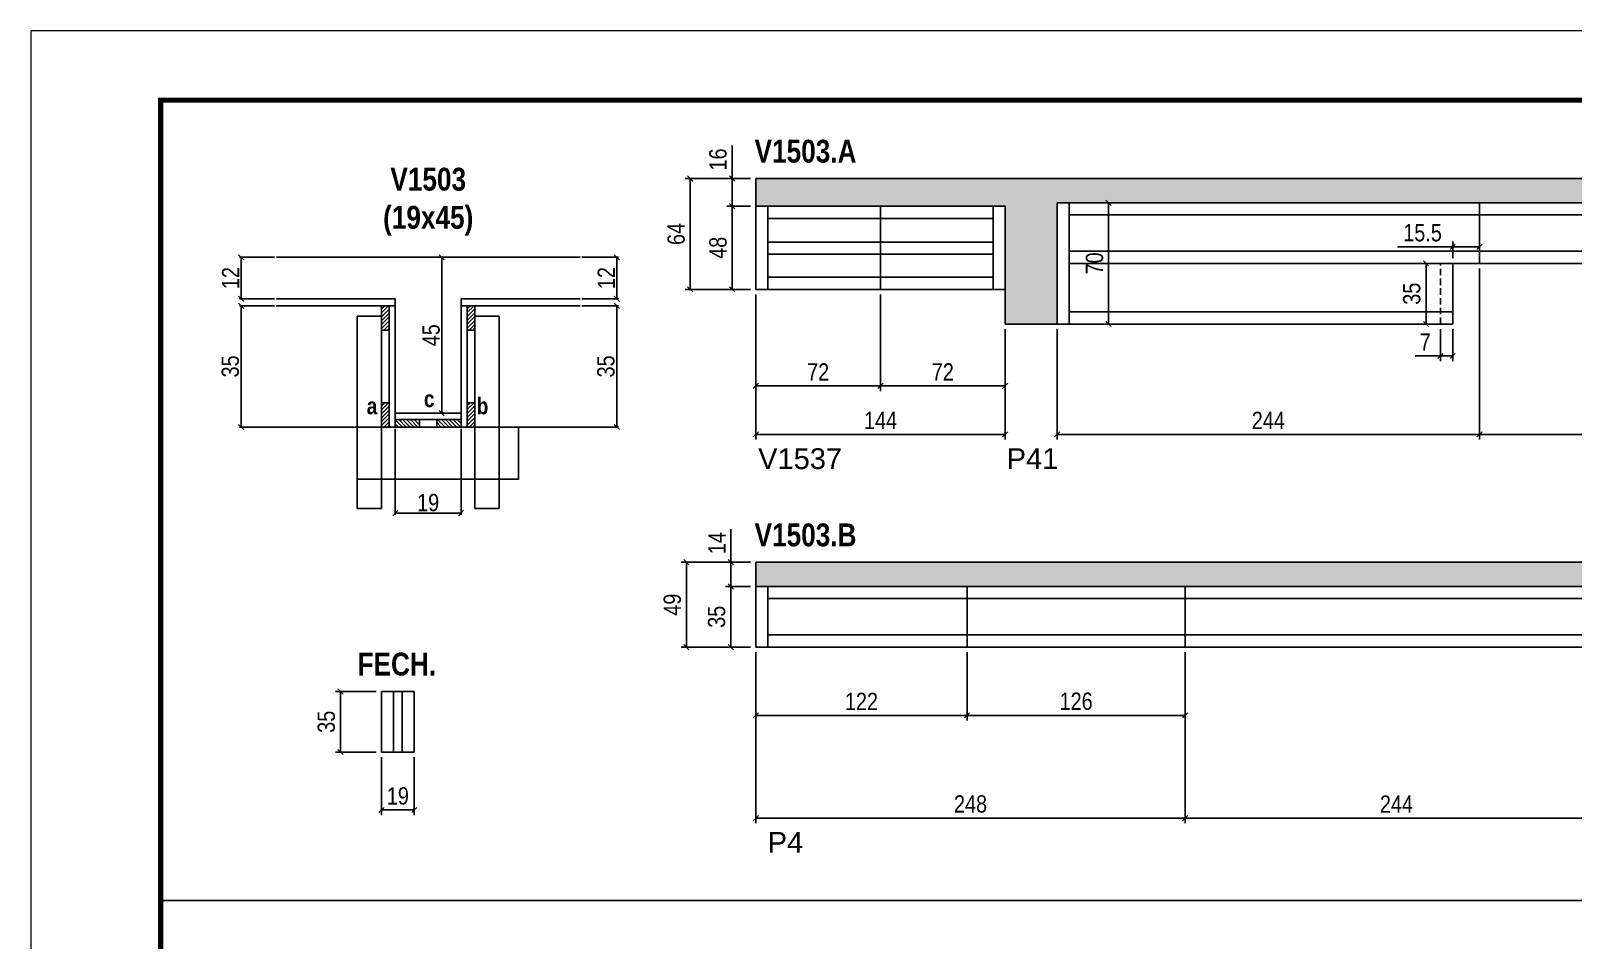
# Model space of a CAD drawing. Extents: x 3309 to 9563, y -2522 to 14608.
# Drawn here: x 8078 to 8969, y 12934 to 13459 of the extents above; entities that cross this region are included whole.
import ezdxf

# ---------------------------------------------------------------- set-up
doc = ezdxf.new("R2010")
doc.units = 0
doc.linetypes.add('DASHED', pattern=[0.75, 0.5, -0.25])
doc.linetypes.add('HIDDEN', pattern=[0.375, 0.25, -0.125])
for name, color, linetype in [('5', 5, 'Continuous'), ('COTA', 241, 'Continuous'), ('detalhes', 4, 'Continuous'), ('NOMENCLATURA', 7, 'Continuous'), ('Painéis', 200, 'Continuous'), ('SARR_2.2x7', 40, 'Continuous'), ('SARR_3.5x7', 81, 'Continuous')]:
    doc.layers.add(name, color=color, linetype=linetype)
for name, color, linetype, lineweight in [('CONCRETO', 251, 'Continuous', 25), ('Folhas', 255, 'Continuous', 9), ('SARRAFO DE PRESSAO', 251, 'DASHED', 9)]:
    doc.layers.add(name, color=color, linetype=linetype, lineweight=lineweight)
doc.styles.add('COTA TECNICA', font='techl___.ttf', dxfattribs={"height": 10})
doc.styles.add('COTA TECNICA 2X', font='techl___.ttf', dxfattribs={"height": 10})
doc.styles.get("Standard").update_dxf_attribs({"font": 'arial.ttf'})
doc.styles.add('TECNICA', font='techb___.ttf', dxfattribs={"height": 10})
doc.dimstyles.new('PAINEL', dxfattribs={"dimtxt": 10, "dimasz": 3, "dimexe": 3, "dimexo": 3, "dimgap": 3, "dimtad": 1, "dimdec": 1, "dimzin": 12, "dimdsep": 46, "dimtxsty": 'COTA TECNICA', "dimblk1": 'OBLIQUE', "dimblk2": 'OBLIQUE', "dimsah": 1, "dimcen": 0.9, "dimclrd": 4, "dimclre": 4, "dimclrt": 240, "dimadec": 1, "dimazin": 3, "dimtfac": 1, "dimtdec": 1, "dimtmove": 0, "dimatfit": 3, "dimfxl": 1, "dimtolj": 1, "dimtzin": 12, "dimarcsym": 0})
doc.dimstyles.new('SECAO', dxfattribs={"dimscale": 0.333333, "dimtxt": 5, "dimasz": 9, "dimexe": 3, "dimexo": 3, "dimgap": 3, "dimtad": 1, "dimdec": 1, "dimlfac": 0.5, "dimzin": 12, "dimdsep": 46, "dimtxsty": 'COTA TECNICA 2X', "dimblk1": 'OBLIQUE', "dimblk2": 'OBLIQUE', "dimsah": 1, "dimcen": 0.9, "dimclrd": 4, "dimclre": 4, "dimclrt": 240, "dimadec": 1, "dimazin": 3, "dimtfac": 1, "dimtdec": 1, "dimtmove": 0, "dimatfit": 3, "dimfxl": 1, "dimtolj": 1, "dimtzin": 12, "dimarcsym": 0})
pattern_1 = [(135, (41523.9059, -110281.6276), (-1.122532015, -1.122532015), [])]
pattern_2 = [(45, (-115231.8024, -19934.9966), (-1.122532015, 1.122532015), [])]
pattern_3 = [(45, (-115231.8024, -19990.9966), (-1.122532015, 1.122532015), [])]

# ---------------------------------------------------------------- blocks, each defined once
blk = doc.blocks.new('9999999999')
at = {"layer": 'Folhas'}
blk.add_lwpolyline([(98138.98, 34190.21), (99623.98, 34190.21), (99623.98, 35240.21), (98138.98, 35240.21)], close=True, dxfattribs=at)
at = {"layer": 'Folhas', "color": 30, "const_width": 3}
blk.add_lwpolyline([(98213.98, 34230.21), (99583.98, 34230.21), (99583.98, 35200.21), (98213.98, 35200.21)], close=True, dxfattribs=at)
blk = doc.blocks.new('_Oblique')
at = {"color": 0, "linetype": 'ByBlock', "lineweight": -2}
blk.add_line((-0.5, -0.5), (0.5, 0.5), dxfattribs=at)
blk = doc.blocks.new('*D1571')
at = {"layer": 'COTA', "color": 4, "lineweight": -2, "transparency": 16777216}
for p, q in [((8288.37, 13229.54), (8288.37, 13179.79)), ((8326.37, 13229.54), (8326.37, 13179.79)), ((8326.37, 13180.79), (8288.37, 13180.79))]:
    blk.add_line(p, q, dxfattribs=at)
at = {"layer": 'Defpoints', "color": 0, "transparency": 16777216}
for p in [(8288.37, 13230.54), (8326.37, 13230.54), (8288.37, 13180.79)]:
    blk.add_point(p, dxfattribs=at)
at = {"layer": 'COTA', "color": 4, "lineweight": -2, "transparency": 16777216, "xscale": 3, "yscale": 3, "zscale": 3, "rotation": 180}
blk.add_blockref('_Oblique', (8288.37, 13180.79), dxfattribs=at)
at = {"layer": 'COTA', "color": 4, "lineweight": -2, "transparency": 16777216, "xscale": 3, "yscale": 3, "zscale": 3}
blk.add_blockref('_Oblique', (8326.37, 13180.79), dxfattribs=at)
at = {"layer": 'COTA', "color": 240, "transparency": 16777216, "insert": (8307.37, 13186.88), "char_height": 10, "attachment_point": 5, "style": 'COTA TECNICA 2X'}
blk.add_mtext('\\A1;19', dxfattribs=at)
blk = doc.blocks.new('*D1572')
at = {"layer": 'COTA', "color": 4, "lineweight": -2, "transparency": 16777216}
for p, q in [((8218.67, 13300.54), (8198.32, 13300.54)), ((8199.32, 13300.54), (8199.32, 13230.54)), ((8279.37, 13230.54), (8198.32, 13230.54))]:
    blk.add_line(p, q, dxfattribs=at)
at = {"layer": 'Defpoints', "color": 0, "transparency": 16777216}
for p in [(8219.67, 13300.54), (8199.32, 13230.54), (8280.37, 13230.54, 0)]:
    blk.add_point(p, dxfattribs=at)
at = {"layer": 'COTA', "color": 4, "lineweight": -2, "transparency": 16777216, "xscale": 3, "yscale": 3, "zscale": 3}
for p, rotation in [((8199.32, 13300.54), 90), ((8199.32, 13230.54), 270)]:
    blk.add_blockref('_Oblique', p, dxfattribs=dict(at, rotation=rotation))
at = {"layer": 'COTA', "color": 240, "transparency": 16777216, "insert": (8193.1, 13265.54), "char_height": 10, "attachment_point": 5, "rotation": 90, "style": 'COTA TECNICA 2X'}
blk.add_mtext('\\A1;35', dxfattribs=at)
blk = doc.blocks.new('*D1573')
at = {"layer": 'COTA', "color": 4, "lineweight": -2, "transparency": 16777216}
for p, q in [((8396.07, 13300.54), (8417.29, 13300.54)), ((8416.29, 13300.54), (8416.29, 13230.54)), ((8335.37, 13230.54), (8417.29, 13230.54))]:
    blk.add_line(p, q, dxfattribs=at)
at = {"layer": 'Defpoints', "color": 0, "transparency": 16777216}
for p in [(8395.07, 13300.54), (8334.37, 13230.54, 0), (8416.29, 13230.54)]:
    blk.add_point(p, dxfattribs=at)
at = {"layer": 'COTA', "color": 4, "lineweight": -2, "transparency": 16777216, "xscale": 3, "yscale": 3, "zscale": 3}
for p, rotation in [((8416.29, 13300.54), 90), ((8416.29, 13230.54), 270)]:
    blk.add_blockref('_Oblique', p, dxfattribs=dict(at, rotation=rotation))
at = {"layer": 'COTA', "color": 240, "transparency": 16777216, "insert": (8410.07, 13265.54), "char_height": 10, "attachment_point": 5, "rotation": 90, "style": 'COTA TECNICA 2X'}
blk.add_mtext('\\A1;35', dxfattribs=at)
blk = doc.blocks.new('*D1574')
at = {"layer": 'COTA', "color": 4, "lineweight": -2, "transparency": 16777216}
for p, q in [((8325.37, 13328.54), (8314.19, 13328.54)), ((8315.19, 13238.54), (8315.19, 13328.54)), ((8325.37, 13238.54), (8314.19, 13238.54))]:
    blk.add_line(p, q, dxfattribs=at)
at = {"layer": 'Defpoints', "color": 0, "transparency": 16777216}
for p in [(8315.19, 13328.54), (8326.37, 13328.54), (8326.37, 13238.54)]:
    blk.add_point(p, dxfattribs=at)
at = {"layer": 'COTA', "color": 4, "lineweight": -2, "transparency": 16777216, "xscale": 3, "yscale": 3, "zscale": 3}
for p, rotation in [((8315.19, 13328.54), 90), ((8315.19, 13238.54), 270)]:
    blk.add_blockref('_Oblique', p, dxfattribs=dict(at, rotation=rotation))
at = {"layer": 'COTA', "color": 240, "transparency": 16777216, "insert": (8309.08, 13283.54), "char_height": 10, "attachment_point": 5, "rotation": 90, "style": 'COTA TECNICA 2X'}
blk.add_mtext('\\A1;45', dxfattribs=at)
blk = doc.blocks.new('*D1570')
at = {"layer": 'COTA', "color": 4, "lineweight": -2, "transparency": 16777216}
for p, q in [((8396.07, 13328.54), (8417.29, 13328.54)), ((8416.29, 13304.54), (8416.29, 13328.54)), ((8396.07, 13304.54), (8417.29, 13304.54))]:
    blk.add_line(p, q, dxfattribs=at)
at = {"layer": 'Defpoints', "color": 0, "transparency": 16777216}
for p in [(8395.07, 13328.54), (8416.29, 13328.54), (8395.07, 13304.54)]:
    blk.add_point(p, dxfattribs=at)
at = {"layer": 'COTA', "color": 4, "lineweight": -2, "transparency": 16777216, "xscale": 3, "yscale": 3, "zscale": 3}
for p, rotation in [((8416.29, 13328.54), 90), ((8416.29, 13304.54), 270)]:
    blk.add_blockref('_Oblique', p, dxfattribs=dict(at, rotation=rotation))
at = {"layer": 'COTA', "color": 240, "transparency": 16777216, "insert": (8410.23, 13316.54), "char_height": 10, "attachment_point": 5, "rotation": 90, "style": 'COTA TECNICA 2X'}
blk.add_mtext('\\A1;12', dxfattribs=at)
blk = doc.blocks.new('*D1575')
at = {"layer": 'COTA', "color": 4, "lineweight": -2, "transparency": 16777216}
for p, q in [((8218.67, 13328.54), (8198.32, 13328.54)), ((8199.32, 13304.54), (8199.32, 13328.54)), ((8218.67, 13304.54), (8198.32, 13304.54))]:
    blk.add_line(p, q, dxfattribs=at)
at = {"layer": 'Defpoints', "color": 0, "transparency": 16777216}
for p in [(8199.32, 13328.54), (8219.67, 13328.54), (8219.67, 13304.54)]:
    blk.add_point(p, dxfattribs=at)
at = {"layer": 'COTA', "color": 4, "lineweight": -2, "transparency": 16777216, "xscale": 3, "yscale": 3, "zscale": 3}
for p, rotation in [((8199.32, 13328.54), 90), ((8199.32, 13304.54), 270)]:
    blk.add_blockref('_Oblique', p, dxfattribs=dict(at, rotation=rotation))
at = {"layer": 'COTA', "color": 240, "transparency": 16777216, "insert": (8193.26, 13316.54), "char_height": 10, "attachment_point": 5, "rotation": 90, "style": 'COTA TECNICA 2X'}
blk.add_mtext('\\A1;12', dxfattribs=at)
blk = doc.blocks.new('*D1576')
at = {"layer": 'COTA', "color": 4, "lineweight": -2, "transparency": 16777216}
for p, q in [((8493.64, 13358.02), (8479.92, 13358.02)), ((8482.92, 13310.02), (8482.92, 13358.02)), ((8493.64, 13310.02), (8479.92, 13310.02))]:
    blk.add_line(p, q, dxfattribs=at)
at = {"layer": 'Defpoints', "color": 0, "transparency": 16777216}
for p in [(8482.92, 13358.02), (8496.64, 13358.02), (8496.64, 13310.02)]:
    blk.add_point(p, dxfattribs=at)
at = {"layer": 'COTA', "color": 4, "lineweight": -2, "transparency": 16777216, "xscale": 3, "yscale": 3, "zscale": 3}
for p, rotation in [((8482.92, 13358.02), 90), ((8482.92, 13310.02), 270)]:
    blk.add_blockref('_Oblique', p, dxfattribs=dict(at, rotation=rotation))
at = {"layer": 'COTA', "color": 240, "transparency": 16777216, "insert": (8474.83, 13334.02), "char_height": 10, "attachment_point": 5, "rotation": 90, "style": 'COTA TECNICA'}
blk.add_mtext('\\A1;48', dxfattribs=at)
blk = doc.blocks.new('*D1577')
at = {"layer": 'COTA', "color": 4, "lineweight": -2, "transparency": 16777216}
for p, q in [((8496.64, 13307.02), (8496.64, 13223.3)), ((8640.64, 13287.02), (8640.64, 13223.3)), ((8496.64, 13226.3), (8640.64, 13226.3))]:
    blk.add_line(p, q, dxfattribs=at)
at = {"layer": 'Defpoints', "color": 0, "transparency": 16777216}
for p in [(8496.64, 13310.02), (8640.64, 13290.02), (8640.64, 13226.3)]:
    blk.add_point(p, dxfattribs=at)
at = {"layer": 'COTA', "color": 4, "lineweight": -2, "transparency": 16777216, "xscale": 3, "yscale": 3, "zscale": 3, "rotation": 180}
blk.add_blockref('_Oblique', (8496.64, 13226.3), dxfattribs=at)
at = {"layer": 'COTA', "color": 4, "lineweight": -2, "transparency": 16777216, "xscale": 3, "yscale": 3, "zscale": 3}
blk.add_blockref('_Oblique', (8640.64, 13226.3), dxfattribs=at)
at = {"layer": 'COTA', "color": 240, "transparency": 16777216, "insert": (8568.64, 13234.37), "char_height": 10, "attachment_point": 5, "style": 'COTA TECNICA'}
blk.add_mtext('\\A1;144', dxfattribs=at)
blk = doc.blocks.new('*D1578')
at = {"layer": 'COTA', "color": 4, "lineweight": -2, "transparency": 16777216}
for p, q in [((8482.92, 13374.02), (8482.92, 13393.03)), ((8493.64, 13374.02), (8479.92, 13374.02)), ((8482.92, 13358.02), (8482.92, 13374.02)), ((8493.64, 13358.02), (8479.92, 13358.02))]:
    blk.add_line(p, q, dxfattribs=at)
at = {"layer": 'Defpoints', "color": 0, "transparency": 16777216}
for p in [(8482.92, 13374.02), (8496.64, 13374.02), (8496.64, 13358.02)]:
    blk.add_point(p, dxfattribs=at)
at = {"layer": 'COTA', "color": 4, "lineweight": -2, "transparency": 16777216, "xscale": 3, "yscale": 3, "zscale": 3}
for p, rotation in [((8482.92, 13374.02), 90), ((8482.92, 13358.02), 270)]:
    blk.add_blockref('_Oblique', p, dxfattribs=dict(at, rotation=rotation))
at = {"layer": 'COTA', "color": 240, "transparency": 16777216, "insert": (8474.82, 13385.02), "char_height": 10, "attachment_point": 5, "rotation": 90, "style": 'COTA TECNICA'}
blk.add_mtext('\\A1;16', dxfattribs=at)
blk = doc.blocks.new('*D1579')
at = {"layer": 'COTA', "color": 4, "lineweight": -2, "transparency": 16777216}
for p, q in [((8493.64, 13374.02), (8455.75, 13374.02)), ((8458.75, 13310.02), (8458.75, 13374.02)), ((8493.64, 13310.02), (8455.75, 13310.02))]:
    blk.add_line(p, q, dxfattribs=at)
at = {"layer": 'Defpoints', "color": 0, "transparency": 16777216}
for p in [(8458.75, 13374.02), (8496.64, 13374.02), (8496.64, 13310.02)]:
    blk.add_point(p, dxfattribs=at)
at = {"layer": 'COTA', "color": 4, "lineweight": -2, "transparency": 16777216, "xscale": 3, "yscale": 3, "zscale": 3}
for p, rotation in [((8458.75, 13374.02), 90), ((8458.75, 13310.02), 270)]:
    blk.add_blockref('_Oblique', p, dxfattribs=dict(at, rotation=rotation))
at = {"layer": 'COTA', "color": 240, "transparency": 16777216, "insert": (8450.64, 13342.02), "char_height": 10, "attachment_point": 5, "rotation": 90, "style": 'COTA TECNICA'}
blk.add_mtext('\\A1;64', dxfattribs=at)
blk = doc.blocks.new('*D1580')
at = {"layer": 'COTA', "color": 4, "lineweight": -2, "transparency": 16777216}
for p, q in [((8496.64, 13307.02), (8496.64, 13251.29)), ((8568.64, 13307.02), (8568.64, 13251.29)), ((8496.64, 13254.29), (8568.64, 13254.29))]:
    blk.add_line(p, q, dxfattribs=at)
at = {"layer": 'Defpoints', "color": 0, "transparency": 16777216}
for p in [(8496.64, 13310.02), (8568.64, 13310.02), (8568.64, 13254.29)]:
    blk.add_point(p, dxfattribs=at)
at = {"layer": 'COTA', "color": 4, "lineweight": -2, "transparency": 16777216, "xscale": 3, "yscale": 3, "zscale": 3, "rotation": 180}
blk.add_blockref('_Oblique', (8496.64, 13254.29), dxfattribs=at)
at = {"layer": 'COTA', "color": 4, "lineweight": -2, "transparency": 16777216, "xscale": 3, "yscale": 3, "zscale": 3}
blk.add_blockref('_Oblique', (8568.64, 13254.29), dxfattribs=at)
at = {"layer": 'COTA', "color": 240, "transparency": 16777216, "insert": (8532.64, 13262.36), "char_height": 10, "attachment_point": 5, "style": 'COTA TECNICA'}
blk.add_mtext('\\A1;72', dxfattribs=at)
blk = doc.blocks.new('*D1581')
at = {"layer": 'COTA', "color": 4, "lineweight": -2, "transparency": 16777216}
for p, q in [((8568.64, 13307.02), (8568.64, 13251.29)), ((8640.64, 13287.02), (8640.64, 13251.29)), ((8568.64, 13254.29), (8640.64, 13254.29))]:
    blk.add_line(p, q, dxfattribs=at)
at = {"layer": 'Defpoints', "color": 0, "transparency": 16777216}
for p in [(8568.64, 13310.02), (8640.64, 13290.02), (8640.64, 13254.29)]:
    blk.add_point(p, dxfattribs=at)
at = {"layer": 'COTA', "color": 4, "lineweight": -2, "transparency": 16777216, "xscale": 3, "yscale": 3, "zscale": 3, "rotation": 180}
blk.add_blockref('_Oblique', (8568.64, 13254.29), dxfattribs=at)
at = {"layer": 'COTA', "color": 4, "lineweight": -2, "transparency": 16777216, "xscale": 3, "yscale": 3, "zscale": 3}
blk.add_blockref('_Oblique', (8640.64, 13254.29), dxfattribs=at)
at = {"layer": 'COTA', "color": 240, "transparency": 16777216, "insert": (8604.64, 13262.36), "char_height": 10, "attachment_point": 5, "style": 'COTA TECNICA'}
blk.add_mtext('\\A1;72', dxfattribs=at)
blk = doc.blocks.new('*D1582')
at = {"layer": 'COTA', "color": 4, "lineweight": -2, "transparency": 16777216}
for p, q in [((8914.64, 13322.02), (8914.64, 13223.3)), ((8670.64, 13287.02), (8670.64, 13223.3)), ((8670.64, 13226.3), (8914.64, 13226.3))]:
    blk.add_line(p, q, dxfattribs=at)
at = {"layer": 'Defpoints', "color": 0, "transparency": 16777216}
for p in [(8914.64, 13325.02), (8670.64, 13290.02), (8914.64, 13226.3)]:
    blk.add_point(p, dxfattribs=at)
at = {"layer": 'COTA', "color": 4, "lineweight": -2, "transparency": 16777216, "xscale": 3, "yscale": 3, "zscale": 3, "rotation": 180}
blk.add_blockref('_Oblique', (8670.64, 13226.3), dxfattribs=at)
at = {"layer": 'COTA', "color": 4, "lineweight": -2, "transparency": 16777216, "xscale": 3, "yscale": 3, "zscale": 3}
blk.add_blockref('_Oblique', (8914.64, 13226.3), dxfattribs=at)
at = {"layer": 'COTA', "color": 240, "transparency": 16777216, "insert": (8792.64, 13234.37), "char_height": 10, "attachment_point": 5, "style": 'COTA TECNICA'}
blk.add_mtext('\\A1;244', dxfattribs=at)
blk = doc.blocks.new('*D1583')
at = {"layer": 'COTA', "color": 4, "lineweight": -2, "transparency": 16777216}
for p, q in [((8914.64, 13322.02), (8914.64, 13223.3)), ((9158.64, 13322.02), (9158.64, 13223.3)), ((8914.64, 13226.3), (9158.64, 13226.3))]:
    blk.add_line(p, q, dxfattribs=at)
at = {"layer": 'Defpoints', "color": 0, "transparency": 16777216}
for p in [(8914.64, 13325.02), (9158.64, 13325.02), (9158.64, 13226.3)]:
    blk.add_point(p, dxfattribs=at)
at = {"layer": 'COTA', "color": 4, "lineweight": -2, "transparency": 16777216, "xscale": 3, "yscale": 3, "zscale": 3, "rotation": 180}
blk.add_blockref('_Oblique', (8914.64, 13226.3), dxfattribs=at)
at = {"layer": 'COTA', "color": 4, "lineweight": -2, "transparency": 16777216, "xscale": 3, "yscale": 3, "zscale": 3}
blk.add_blockref('_Oblique', (9158.64, 13226.3), dxfattribs=at)
at = {"layer": 'COTA', "color": 240, "transparency": 16777216, "insert": (9036.64, 13234.37), "char_height": 10, "attachment_point": 5, "style": 'COTA TECNICA'}
blk.add_mtext('\\A1;244', dxfattribs=at)
blk = doc.blocks.new('*D1585')
at = {"layer": 'COTA', "color": 4, "lineweight": -2, "transparency": 16777216}
for p, q in [((8899.14, 13328.02), (8899.14, 13337.57)), ((8914.64, 13328.02), (8914.64, 13337.57)), ((8899.14, 13334.57), (8867.35, 13334.57)), ((8914.64, 13334.57), (8899.14, 13334.57))]:
    blk.add_line(p, q, dxfattribs=at)
at = {"layer": 'Defpoints', "color": 0, "transparency": 16777216}
for p in [(8899.14, 13334.57), (8899.14, 13325.02), (8914.64, 13325.02)]:
    blk.add_point(p, dxfattribs=at)
at = {"layer": 'COTA', "color": 4, "lineweight": -2, "transparency": 16777216, "xscale": 3, "yscale": 3, "zscale": 3, "rotation": 180}
blk.add_blockref('_Oblique', (8899.14, 13334.57), dxfattribs=at)
at = {"layer": 'COTA', "color": 4, "lineweight": -2, "transparency": 16777216, "xscale": 3, "yscale": 3, "zscale": 3}
blk.add_blockref('_Oblique', (8914.64, 13334.57), dxfattribs=at)
at = {"layer": 'COTA', "color": 240, "transparency": 16777216, "insert": (8881.74, 13342.68), "char_height": 10, "attachment_point": 5, "style": 'COTA TECNICA'}
blk.add_mtext('\\A1;15.5', dxfattribs=at)
blk = doc.blocks.new('*D1586')
at = {"layer": 'COTA', "color": 4, "lineweight": -2, "transparency": 16777216}
for p, q in [((8892.14, 13287.02), (8892.14, 13268.56)), ((8899.14, 13287.02), (8899.14, 13268.56)), ((8892.14, 13271.56), (8877.41, 13271.56)), ((8899.14, 13271.56), (8892.14, 13271.56))]:
    blk.add_line(p, q, dxfattribs=at)
at = {"layer": 'Defpoints', "color": 0, "transparency": 16777216}
for p in [(8892.14, 13290.02), (8899.14, 13290.02), (8892.14, 13271.56)]:
    blk.add_point(p, dxfattribs=at)
at = {"layer": 'COTA', "color": 4, "lineweight": -2, "transparency": 16777216, "xscale": 3, "yscale": 3, "zscale": 3, "rotation": 180}
blk.add_blockref('_Oblique', (8892.14, 13271.56), dxfattribs=at)
at = {"layer": 'COTA', "color": 4, "lineweight": -2, "transparency": 16777216, "xscale": 3, "yscale": 3, "zscale": 3}
blk.add_blockref('_Oblique', (8899.14, 13271.56), dxfattribs=at)
at = {"layer": 'COTA', "color": 240, "transparency": 16777216, "insert": (8883.27, 13279.63), "char_height": 10, "attachment_point": 5, "style": 'COTA TECNICA'}
blk.add_mtext('\\A1;7', dxfattribs=at)
blk = doc.blocks.new('*D1587')
at = {"layer": 'COTA', "color": 4, "lineweight": -2, "transparency": 16777216}
for p, q in [((8889.14, 13325.02), (8880.75, 13325.02)), ((8883.75, 13325.02), (8883.75, 13290.02)), ((8889.14, 13290.02), (8880.75, 13290.02))]:
    blk.add_line(p, q, dxfattribs=at)
at = {"layer": 'Defpoints', "color": 0, "transparency": 16777216}
for p in [(8892.14, 13325.02), (8883.75, 13290.02), (8892.14, 13290.02)]:
    blk.add_point(p, dxfattribs=at)
at = {"layer": 'COTA', "color": 4, "lineweight": -2, "transparency": 16777216, "xscale": 3, "yscale": 3, "zscale": 3}
for p, rotation in [((8883.75, 13325.02), 90), ((8883.75, 13290.02), 270)]:
    blk.add_blockref('_Oblique', p, dxfattribs=dict(at, rotation=rotation))
at = {"layer": 'COTA', "color": 240, "transparency": 16777216, "insert": (8875.53, 13307.52), "char_height": 10, "attachment_point": 5, "rotation": 90, "style": 'COTA TECNICA'}
blk.add_mtext('\\A1;35', dxfattribs=at)
blk = doc.blocks.new('*D1590')
at = {"layer": 'COTA', "color": 4, "lineweight": -2, "transparency": 16777216}
for p, q in [((8680.64, 13360.02), (8703.38, 13360.02)), ((8700.38, 13290.02), (8700.38, 13360.02)), ((8680.64, 13290.02), (8703.38, 13290.02))]:
    blk.add_line(p, q, dxfattribs=at)
at = {"layer": 'Defpoints', "color": 0, "transparency": 16777216}
for p in [(8677.64, 13360.02), (8700.38, 13360.02), (8677.64, 13290.02)]:
    blk.add_point(p, dxfattribs=at)
at = {"layer": 'COTA', "color": 4, "lineweight": -2, "transparency": 16777216, "xscale": 3, "yscale": 3, "zscale": 3}
for p, rotation in [((8700.38, 13360.02), 90), ((8700.38, 13290.02), 270)]:
    blk.add_blockref('_Oblique', p, dxfattribs=dict(at, rotation=rotation))
at = {"layer": 'COTA', "color": 240, "transparency": 16777216, "insert": (8692.28, 13325.02), "char_height": 10, "attachment_point": 5, "rotation": 90, "style": 'COTA TECNICA'}
blk.add_mtext('\\A1;70', dxfattribs=at)
blk = doc.blocks.new('*D1605')
at = {"layer": 'COTA', "color": 4, "lineweight": -2, "transparency": 16777216}
for p, q in [((8744.64, 13100.48), (8744.64, 13001.76)), ((8988.64, 13100.48), (8988.64, 13001.76)), ((8988.64, 13004.76), (8744.64, 13004.76))]:
    blk.add_line(p, q, dxfattribs=at)
at = {"layer": 'Defpoints', "color": 0, "transparency": 16777216}
for p in [(8744.64, 13103.48), (8988.64, 13103.48), (8744.64, 13004.76)]:
    blk.add_point(p, dxfattribs=at)
at = {"layer": 'COTA', "color": 4, "lineweight": -2, "transparency": 16777216, "xscale": 3, "yscale": 3, "zscale": 3, "rotation": 180}
blk.add_blockref('_Oblique', (8744.64, 13004.76), dxfattribs=at)
at = {"layer": 'COTA', "color": 4, "lineweight": -2, "transparency": 16777216, "xscale": 3, "yscale": 3, "zscale": 3}
blk.add_blockref('_Oblique', (8988.64, 13004.76), dxfattribs=at)
at = {"layer": 'COTA', "color": 240, "transparency": 16777216, "insert": (8866.64, 13012.84), "char_height": 10, "attachment_point": 5, "style": 'COTA TECNICA'}
blk.add_mtext('\\A1;244', dxfattribs=at)
blk = doc.blocks.new('*D1606')
at = {"layer": 'COTA', "color": 4, "lineweight": -2, "transparency": 16777216}
for p, q in [((8496.64, 13100.48), (8496.64, 13001.76)), ((8744.64, 13100.48), (8744.64, 13001.76)), ((8744.64, 13004.76), (8496.64, 13004.76))]:
    blk.add_line(p, q, dxfattribs=at)
at = {"layer": 'Defpoints', "color": 0, "transparency": 16777216}
for p in [(8496.64, 13103.48), (8744.64, 13103.48), (8496.64, 13004.76)]:
    blk.add_point(p, dxfattribs=at)
at = {"layer": 'COTA', "color": 4, "lineweight": -2, "transparency": 16777216, "xscale": 3, "yscale": 3, "zscale": 3, "rotation": 180}
blk.add_blockref('_Oblique', (8496.64, 13004.76), dxfattribs=at)
at = {"layer": 'COTA', "color": 4, "lineweight": -2, "transparency": 16777216, "xscale": 3, "yscale": 3, "zscale": 3}
blk.add_blockref('_Oblique', (8744.64, 13004.76), dxfattribs=at)
at = {"layer": 'COTA', "color": 240, "transparency": 16777216, "insert": (8620.64, 13012.86), "char_height": 10, "attachment_point": 5, "style": 'COTA TECNICA'}
blk.add_mtext('\\A1;248', dxfattribs=at)
blk = doc.blocks.new('*D1599')
at = {"layer": 'COTA', "color": 4, "lineweight": -2, "transparency": 16777216}
for p, q in [((8618.64, 13100.48), (8618.64, 13061.07)), ((8744.64, 13100.48), (8744.64, 13061.07)), ((8744.64, 13064.07), (8618.64, 13064.07))]:
    blk.add_line(p, q, dxfattribs=at)
at = {"layer": 'Defpoints', "color": 0, "transparency": 16777216}
for p in [(8618.64, 13103.48), (8744.64, 13103.48), (8618.64, 13064.07)]:
    blk.add_point(p, dxfattribs=at)
at = {"layer": 'COTA', "color": 4, "lineweight": -2, "transparency": 16777216, "xscale": 3, "yscale": 3, "zscale": 3, "rotation": 180}
blk.add_blockref('_Oblique', (8618.64, 13064.07), dxfattribs=at)
at = {"layer": 'COTA', "color": 4, "lineweight": -2, "transparency": 16777216, "xscale": 3, "yscale": 3, "zscale": 3}
blk.add_blockref('_Oblique', (8744.64, 13064.07), dxfattribs=at)
at = {"layer": 'COTA', "color": 240, "transparency": 16777216, "insert": (8681.64, 13072.17), "char_height": 10, "attachment_point": 5, "style": 'COTA TECNICA'}
blk.add_mtext('\\A1;126', dxfattribs=at)
blk = doc.blocks.new('*D1600')
at = {"layer": 'COTA', "color": 4, "lineweight": -2, "transparency": 16777216}
for p, q in [((8496.64, 13100.48), (8496.64, 13061.07)), ((8618.64, 13100.48), (8618.64, 13061.07)), ((8618.64, 13064.07), (8496.64, 13064.07))]:
    blk.add_line(p, q, dxfattribs=at)
at = {"layer": 'Defpoints', "color": 0, "transparency": 16777216}
for p in [(8496.64, 13103.48), (8618.64, 13103.48), (8496.64, 13064.07)]:
    blk.add_point(p, dxfattribs=at)
at = {"layer": 'COTA', "color": 4, "lineweight": -2, "transparency": 16777216, "xscale": 3, "yscale": 3, "zscale": 3, "rotation": 180}
blk.add_blockref('_Oblique', (8496.64, 13064.07), dxfattribs=at)
at = {"layer": 'COTA', "color": 4, "lineweight": -2, "transparency": 16777216, "xscale": 3, "yscale": 3, "zscale": 3}
blk.add_blockref('_Oblique', (8618.64, 13064.07), dxfattribs=at)
at = {"layer": 'COTA', "color": 240, "transparency": 16777216, "insert": (8557.64, 13072.13), "char_height": 10, "attachment_point": 5, "style": 'COTA TECNICA'}
blk.add_mtext('\\A1;122', dxfattribs=at)
blk = doc.blocks.new('*D1601')
at = {"layer": 'COTA', "color": 4, "lineweight": -2, "transparency": 16777216}
for p, q in [((8493.64, 13138.48), (8479.2, 13138.48)), ((8482.2, 13138.48), (8482.2, 13103.48)), ((8493.64, 13103.48), (8479.2, 13103.48))]:
    blk.add_line(p, q, dxfattribs=at)
at = {"layer": 'Defpoints', "color": 0, "transparency": 16777216}
for p in [(8496.64, 13138.48), (8482.2, 13103.48), (8496.64, 13103.48)]:
    blk.add_point(p, dxfattribs=at)
at = {"layer": 'COTA', "color": 4, "lineweight": -2, "transparency": 16777216, "xscale": 3, "yscale": 3, "zscale": 3}
for p, rotation in [((8482.2, 13138.48), 90), ((8482.2, 13103.48), 270)]:
    blk.add_blockref('_Oblique', p, dxfattribs=dict(at, rotation=rotation))
at = {"layer": 'COTA', "color": 240, "transparency": 16777216, "insert": (8473.99, 13120.98), "char_height": 10, "attachment_point": 5, "rotation": 90, "style": 'COTA TECNICA'}
blk.add_mtext('\\A1;35', dxfattribs=at)
blk = doc.blocks.new('*D1602')
at = {"layer": 'COTA', "color": 4, "lineweight": -2, "transparency": 16777216}
for p, q in [((8482.2, 13152.48), (8482.2, 13171.6)), ((8493.64, 13152.48), (8479.2, 13152.48)), ((8482.2, 13138.48), (8482.2, 13152.48)), ((8493.64, 13138.48), (8479.2, 13138.48))]:
    blk.add_line(p, q, dxfattribs=at)
at = {"layer": 'Defpoints', "color": 0, "transparency": 16777216}
for p in [(8482.2, 13152.48), (8496.64, 13152.48), (8496.64, 13138.48)]:
    blk.add_point(p, dxfattribs=at)
at = {"layer": 'COTA', "color": 4, "lineweight": -2, "transparency": 16777216, "xscale": 3, "yscale": 3, "zscale": 3}
for p, rotation in [((8482.2, 13152.48), 90), ((8482.2, 13138.48), 270)]:
    blk.add_blockref('_Oblique', p, dxfattribs=dict(at, rotation=rotation))
at = {"layer": 'COTA', "color": 240, "transparency": 16777216, "insert": (8474.13, 13163.54), "char_height": 10, "attachment_point": 5, "rotation": 90, "style": 'COTA TECNICA'}
blk.add_mtext('\\A1;14', dxfattribs=at)
blk = doc.blocks.new('*D1603')
at = {"layer": 'COTA', "color": 4, "lineweight": -2, "transparency": 16777216}
for p, q in [((8493.64, 13152.48), (8453.51, 13152.48)), ((8456.51, 13103.48), (8456.51, 13152.48)), ((8493.64, 13103.48), (8453.51, 13103.48))]:
    blk.add_line(p, q, dxfattribs=at)
at = {"layer": 'Defpoints', "color": 0, "transparency": 16777216}
for p in [(8456.51, 13152.48), (8496.64, 13152.48), (8496.64, 13103.48)]:
    blk.add_point(p, dxfattribs=at)
at = {"layer": 'COTA', "color": 4, "lineweight": -2, "transparency": 16777216, "xscale": 3, "yscale": 3, "zscale": 3}
for p, rotation in [((8456.51, 13152.48), 90), ((8456.51, 13103.48), 270)]:
    blk.add_blockref('_Oblique', p, dxfattribs=dict(at, rotation=rotation))
at = {"layer": 'COTA', "color": 240, "transparency": 16777216, "insert": (8448.41, 13127.98), "char_height": 10, "attachment_point": 5, "rotation": 90, "style": 'COTA TECNICA'}
blk.add_mtext('\\A1;49', dxfattribs=at)
blk = doc.blocks.new('*D1610')
at = {"layer": 'COTA', "color": 4, "lineweight": -2, "transparency": 16777216}
for p, q in [((8280.36, 13039.88), (8280.36, 13006.43)), ((8299.36, 13039.88), (8299.36, 13006.43)), ((8299.36, 13009.43), (8280.36, 13009.43))]:
    blk.add_line(p, q, dxfattribs=at)
at = {"layer": 'Defpoints', "color": 0, "transparency": 16777216}
for p in [(8280.36, 13042.88), (8299.36, 13042.88), (8280.36, 13009.43)]:
    blk.add_point(p, dxfattribs=at)
at = {"layer": 'COTA', "color": 4, "lineweight": -2, "transparency": 16777216, "xscale": 3, "yscale": 3, "zscale": 3, "rotation": 180}
blk.add_blockref('_Oblique', (8280.36, 13009.43), dxfattribs=at)
at = {"layer": 'COTA', "color": 4, "lineweight": -2, "transparency": 16777216, "xscale": 3, "yscale": 3, "zscale": 3}
blk.add_blockref('_Oblique', (8299.36, 13009.43), dxfattribs=at)
at = {"layer": 'COTA', "color": 240, "transparency": 16777216, "insert": (8289.86, 13017.52), "char_height": 10, "attachment_point": 5, "style": 'COTA TECNICA'}
blk.add_mtext('\\A1;19', dxfattribs=at)
blk = doc.blocks.new('*D1611')
at = {"layer": 'COTA', "color": 4, "lineweight": -2, "transparency": 16777216}
for p, q in [((8277.36, 13077.88), (8253.78, 13077.88)), ((8256.78, 13042.88), (8256.78, 13077.88)), ((8277.36, 13042.88), (8253.78, 13042.88))]:
    blk.add_line(p, q, dxfattribs=at)
at = {"layer": 'Defpoints', "color": 0, "transparency": 16777216}
for p in [(8256.78, 13077.88), (8280.36, 13077.88), (8280.36, 13042.88)]:
    blk.add_point(p, dxfattribs=at)
at = {"layer": 'COTA', "color": 4, "lineweight": -2, "transparency": 16777216, "xscale": 3, "yscale": 3, "zscale": 3}
for p, rotation in [((8256.78, 13077.88), 90), ((8256.78, 13042.88), 270)]:
    blk.add_blockref('_Oblique', p, dxfattribs=dict(at, rotation=rotation))
at = {"layer": 'COTA', "color": 240, "transparency": 16777216, "insert": (8248.56, 13060.38), "char_height": 10, "attachment_point": 5, "rotation": 90, "style": 'COTA TECNICA'}
blk.add_mtext('\\A1;35', dxfattribs=at)

msp = doc.modelspace()

# ---------------------------------------------------------------- hatches: boundary and pattern name
at = {"layer": 'COTA'}
h = msp.add_hatch(dxfattribs=at)
h.set_pattern_fill('AR-CONC', color=256, scale=0.03)
h.set_pattern_definition([(50, (-49.0637, 0), (5.4655401, -0.4781726), [0.5715, -6.2865]), (355, (-49.0637, 0), (-1.0573026, 5.7317054), [0.4572, -5.0292175]), (100.451445, (-48.608, -0.04), (4.4082374, 5.2535326), [0.4857003, -5.3427073]), (46.1842, (-49.0637, 1.524), (8.1323712, -1.2612698), [0.85725, -9.42975]), (96.63556, (-48.386, 1.419), (7.122124, 7.4227837), [0.7285507, -8.0140682]), (351.18415, (-49.064, 1.524), (7.122124, 7.4227837), [0.685799, -7.543792]), (21, (-48.3017, 1.143), (4.5484317, -3.067956), [0.5715, -6.2865]), (326, (-48.3017, 1.143), (1.8540609, 5.525639), [0.4572, -5.0292]), (71.451445, (-47.9226, 0.8873), (6.4024926, 2.457683), [0.4857003, -5.3426981]), (37.5, (-49.0637, 0), (0.0926581, 2.53665117), [0, -4.96824, 0, -5.1054, 0, -5.04825]), (7.5, (-49.0637, 0), (2.00458988, 3.00541724), [0, -2.91084, 0, -4.85394, 0, -1.92405]), (327.5, (-50.763, 0), (4.06771786, -0.17186232), [0, -1.905, 0, -5.9436, 0, -7.8867]), (317.5, (-51.525, 0), (4.44387544, 0.7627947), [0, -2.4765, 0, -3.94716, 0, -5.6007])])
h.paths.add_polyline_path([(8640.64, 13310.02), (8640.64, 13290.02), (8670.64, 13290.02), (8670.64, 13360.02), (9406.64, 13360.02), (9406.64, 13374.02), (8496.64, 13374.02), (8496.64, 13358.02), (8640.64, 13358.02)])
h = msp.add_hatch(dxfattribs=at)
h.set_pattern_fill('AR-CONC', color=256, scale=0.03)
h.paths.add_polyline_path([(9232.64, 13068.48), (9262.64, 13068.48), (9262.64, 13088.48), (9262.64, 13152.48), (8496.64, 13152.48), (8496.64, 13138.48), (9232.64, 13138.48)])
at = {"layer": 'SARR_2.2x7'}
h = msp.add_hatch(dxfattribs=at)
h.set_pattern_fill('ANSI31', color=256, scale=0.5)
h.set_pattern_definition(pattern_2)
h.paths.add_polyline_path([(8280.37, 13286.54), (8284.77, 13286.54), (8284.77, 13300.54), (8280.37, 13300.54)])
h = msp.add_hatch(dxfattribs=at)
h.set_pattern_fill('ANSI31', color=256, scale=0.5)
h.set_pattern_definition(pattern_2)
h.paths.add_polyline_path([(8334.37, 13286.54), (8329.97, 13286.54), (8329.97, 13300.54), (8334.37, 13300.54)])
h = msp.add_hatch(dxfattribs=at)
h.set_pattern_fill('ANSI31', color=256, scale=0.5)
h.set_pattern_definition(pattern_3)
h.paths.add_polyline_path([(8280.37, 13230.54), (8284.77, 13230.54), (8284.77, 13244.54), (8280.37, 13244.54)])
h = msp.add_hatch(dxfattribs=at)
h.set_pattern_fill('ANSI31', color=256, scale=0.5)
h.set_pattern_definition(pattern_3)
h.paths.add_polyline_path([(8334.37, 13230.54), (8329.97, 13230.54), (8329.97, 13244.54), (8334.37, 13244.54)])
h = msp.add_hatch(dxfattribs=at)
h.set_pattern_fill('ANSI31', color=256, scale=0.5, angle=90)
h.set_pattern_definition(pattern_1)
h.paths.add_polyline_path([(8302.37, 13230.54), (8302.37, 13234.94), (8288.37, 13234.94), (8288.37, 13230.54)])
h = msp.add_hatch(dxfattribs=at)
h.set_pattern_fill('ANSI31', color=256, scale=0.5, angle=90)
h.set_pattern_definition(pattern_1)
h.paths.add_polyline_path([(8312.37, 13234.94), (8312.37, 13230.54), (8326.37, 13230.54), (8326.37, 13234.94)])

# ---------------------------------------------------------------- linework, layer by layer
at = {"layer": 'CONCRETO', "linetype": 'Continuous'}
msp.add_line((8395.07, 13328.54), (8219.67, 13328.54), dxfattribs=at)
at = {"layer": 'COTA'}
for p, q in [((8496.64, 13358.02), (8496.64, 13374.02)), ((8496.64, 13374.02), (9406.64, 13374.02)), ((8640.64, 13310.02), (8640.64, 13290.02)), ((8640.64, 13290.02), (8670.64, 13290.02)), ((9262.64, 13152.48), (8496.64, 13152.48)), ((8496.64, 13138.48), (8496.64, 13152.48)), ((8152.87, 12957.23), (9522.87, 12957.23))]:
    msp.add_line(p, q, dxfattribs=at)
at = {"layer": 'Painéis', "linetype": 'ByBlock'}
for p, q in [((8496.64, 13310.02), (8496.64, 13358.02)), ((8496.64, 13358.02), (8640.64, 13358.02)), ((8568.64, 13310.02), (8568.64, 13358.02)), ((8640.64, 13358.02), (8640.64, 13310.02)), ((8670.64, 13290.02), (8670.64, 13360.02)), ((8670.64, 13360.02), (9406.64, 13360.02)), ((8914.64, 13360.02), (8914.64, 13325.02)), ((8899.14, 13325.02), (9406.64, 13325.02)), ((8899.14, 13325.02), (8899.14, 13290.02)), ((8640.64, 13310.02), (8496.64, 13310.02)), ((8899.14, 13290.02), (8670.64, 13290.02)), ((9232.64, 13138.48), (8496.64, 13138.48)), ((8496.64, 13138.48), (8496.64, 13103.48)), ((8618.64, 13138.48), (8618.64, 13103.48)), ((8744.64, 13138.48), (8744.64, 13103.48)), ((9004.14, 13103.48), (8496.64, 13103.48)), ((8280.36, 13077.88), (8280.36, 13042.88)), ((8280.36, 13077.88), (8299.36, 13077.88)), ((8299.36, 13077.88), (8299.36, 13042.88)), ((8299.36, 13042.88), (8280.36, 13042.88))]:
    msp.add_line(p, q, dxfattribs=at)
at = {"layer": 'Painéis', "linetype": 'Continuous', "elevation": 0}
for points in [[(8219.67, 13300.54), (8288.37, 13300.54), (8288.37, 13304.54), (8219.67, 13304.54)], [(8395.07, 13300.54), (8326.37, 13300.54), (8326.37, 13304.54), (8395.07, 13304.54)]]:
    msp.add_lwpolyline(points, dxfattribs=at)
at = {"layer": 'Painéis', "linetype": 'Continuous'}
for points in [[(8284.77, 13230.54), (8284.77, 13300.54), (8288.37, 13300.54), (8288.37, 13230.54)], [(8329.97, 13230.54), (8329.97, 13300.54), (8326.37, 13300.54), (8326.37, 13230.54)], [(8326.37, 13238.54), (8288.37, 13238.54), (8288.37, 13234.94), (8326.37, 13234.94)]]:
    msp.add_lwpolyline(points, close=True, dxfattribs=at)
at = {"layer": 'SARR_2.2x7', "linetype": 'Continuous'}
for p, q in [((8503.64, 13310.02), (8503.64, 13358.02)), ((8633.64, 13310.02), (8633.64, 13358.02)), ((8677.64, 13290.02), (8677.64, 13360.02)), ((8568.64, 13351.02), (8503.64, 13351.02)), ((8633.64, 13351.02), (8568.64, 13351.02)), ((8914.64, 13353.02), (8677.64, 13353.02)), ((9158.64, 13353.02), (8914.64, 13353.02)), ((8568.64, 13337.37), (8503.64, 13337.37)), ((8633.64, 13337.37), (8568.64, 13337.37)), ((8568.64, 13330.37), (8503.64, 13330.37)), ((8633.64, 13330.37), (8568.64, 13330.37)), ((8914.64, 13332.02), (8677.64, 13332.02)), ((9158.64, 13332.02), (8914.64, 13332.02)), ((8899.14, 13325.02), (8677.64, 13325.02)), ((8568.64, 13317.02), (8503.64, 13317.02)), ((8633.64, 13317.02), (8568.64, 13317.02)), ((8899.14, 13297.02), (8677.64, 13297.02)), ((8503.64, 13138.48), (8503.64, 13103.48)), ((8503.64, 13131.48), (8744.64, 13131.48)), ((8744.64, 13131.48), (8988.64, 13131.48)), ((8503.64, 13110.48), (8744.64, 13110.48)), ((8744.64, 13110.48), (8988.64, 13110.48)), ((8287.36, 13042.88), (8287.36, 13077.88)), ((8292.36, 13042.88), (8292.36, 13077.88))]:
    msp.add_line(p, q, dxfattribs=at)
at = {"layer": 'SARR_2.2x7', "linetype": 'HIDDEN', "ltscale": 15}
msp.add_line((8892.14, 13290.02), (8892.14, 13325.02), dxfattribs=at)
at = {"layer": 'SARR_2.2x7'}
for points in [[(8284.77, 13300.54), (8284.77, 13286.54), (8280.37, 13286.54), (8280.37, 13300.54)], [(8329.97, 13300.54), (8329.97, 13286.54), (8334.37, 13286.54), (8334.37, 13300.54)], [(8284.77, 13244.54), (8284.77, 13230.54), (8280.37, 13230.54), (8280.37, 13244.54)], [(8329.97, 13244.54), (8329.97, 13230.54), (8334.37, 13230.54), (8334.37, 13244.54)], [(8288.37, 13234.94), (8302.37, 13234.94), (8302.37, 13230.54), (8288.37, 13230.54)], [(8326.37, 13234.94), (8312.37, 13234.94), (8312.37, 13230.54), (8326.37, 13230.54)]]:
    msp.add_lwpolyline(points, close=True, dxfattribs=at)
at = {"layer": 'SARR_3.5x7'}
for points in [[(8280.37, 13294.54), (8266.37, 13294.54), (8266.37, 13183.56), (8280.37, 13183.56)], [(8334.37, 13294.54), (8348.37, 13294.54), (8348.37, 13183.56), (8334.37, 13183.56)], [(8266.37, 13230.54), (8359.55, 13230.54), (8359.55, 13200.45), (8266.37, 13200.45)]]:
    msp.add_lwpolyline(points, close=True, dxfattribs=at)

# ---------------------------------------------------------------- block references
at = {"layer": 'SARRAFO DE PRESSAO', "color": 6, "linetype": 'ByBlock'}
msp.add_blockref('9999999999', (-90061.11, -21780.92), dxfattribs=at)

# ---------------------------------------------------------------- texts
at = {"layer": '5', "linetype": 'Continuous'}
for s, rotation, p in [('V1537', 359.99996, (8497.97, 13206.29)), ('P41', 359.99996, (8641.54, 13206.29)), ('P4', 0.00004, (8503.5, 12984.75))]:
    msp.add_text(s, height=12, rotation=rotation, dxfattribs=at).set_placement(p)
at = {"layer": 'detalhes', "style": 'TECNICA'}
for s, p in [('c', (8304.91, 13242.01)), ('b', (8335.41, 13237.89)), ('a', (8271.85, 13237.9))]:
    msp.add_text(s, height=9.6, dxfattribs=at).set_placement(p)
at = {"layer": 'NOMENCLATURA', "style": 'TECNICA'}
for s, p in [('V1503.A', (8495.92, 13383.2)), ('V1503.B', (8495.92, 13161.67)), ('FECH.', (8266.59, 13087.07))]:
    msp.add_text(s, height=13.2, dxfattribs=at).set_placement(p)
at = {"layer": 'NOMENCLATURA', "insert": (8307.4, 13380.24), "char_height": 13.2, "attachment_point": 2, "style": 'TECNICA'}
msp.add_mtext_dynamic_manual_height_columns('V1503\\P(19x45)', width=300.2766, gutter_width=1, heights=[0], dxfattribs=at)

# ---------------------------------------------------------------- dimensions: what is measured, and where the dimension line sits
at = {"layer": 'COTA'}
for base, p1, p2, angle, dimstyle, picture, middle in [((8482.92, 13374.02), (8496.64, 13358.02), (8496.64, 13374.02), 90, 'PAINEL', '*D1578', (8474.82, 13385.02)), ((8458.75, 13374.02), (8496.64, 13310.02), (8496.64, 13374.02), 90, 'PAINEL', '*D1579', (8450.64, 13342.02)), ((8482.92, 13358.02), (8496.64, 13310.02), (8496.64, 13358.02), 90, 'PAINEL', '*D1576', (8474.83, 13334.02)), ((8700.38, 13360.02), (8677.64, 13290.02), (8677.64, 13360.02), 90, 'PAINEL', '*D1590', (8692.28, 13325.02)), ((8199.32, 13328.54), (8219.67, 13304.54), (8219.67, 13328.54), 90, 'SECAO', '*D1575', (8193.26, 13316.54)), ((8416.29, 13328.54), (8395.07, 13304.54), (8395.07, 13328.54), 90, 'SECAO', '*D1570', (8410.23, 13316.54)), ((8883.75, 13290.02), (8892.14, 13325.02), (8892.14, 13290.02), 90, 'PAINEL', '*D1587', (8875.53, 13307.52)), ((8199.32, 13230.54, 0), (8219.67, 13300.54), (8280.37, 13230.54), 90, 'SECAO', '*D1572', (8193.1, 13265.54, 0)), ((8416.29, 13230.54, 0), (8395.07, 13300.54), (8334.37, 13230.54), 90, 'SECAO', '*D1573', (8410.07, 13265.54, 0)), ((8482.2, 13152.48), (8496.64, 13138.48), (8496.64, 13152.48), 90, 'PAINEL', '*D1602', (8474.13, 13163.54)), ((8456.51, 13152.48), (8496.64, 13103.48), (8496.64, 13152.48), 90, 'PAINEL', '*D1603', (8448.41, 13127.98)), ((8482.2, 13103.48), (8496.64, 13138.48), (8496.64, 13103.48), 90, 'PAINEL', '*D1601', (8473.99, 13120.98)), ((8618.64, 13064.07), (8744.64, 13103.48), (8618.64, 13103.48), 180, 'PAINEL', '*D1599', (8681.64, 13072.17)), ((8744.64, 13004.76), (8988.64, 13103.48), (8744.64, 13103.48), 180, 'PAINEL', '*D1605', (8866.64, 13012.84)), ((8256.78, 13077.88), (8280.36, 13042.88), (8280.36, 13077.88), 90, 'PAINEL', '*D1611', (8248.56, 13060.38))]:
    dim = msp.add_linear_dim(base=base, p1=p1, p2=p2, angle=angle, dimstyle=dimstyle, dxfattribs=at)
    dim.commit()
    dim.dimension.update_dxf_attribs({"geometry": picture, "text_midpoint": middle})
for base, p1, p2, picture, middle in [((8899.14, 13334.57), (8914.64, 13325.02), (8899.14, 13325.02), '*D1585', (8881.74, 13342.68)), ((8914.64, 13226.3), (8670.64, 13290.02), (8914.64, 13325.02), '*D1582', (8792.64, 13234.37)), ((9158.64, 13226.3), (8914.64, 13325.02), (9158.64, 13325.02), '*D1583', (9036.64, 13234.37)), ((8640.64, 13226.3), (8496.64, 13310.02), (8640.64, 13290.02), '*D1577', (8568.64, 13234.37)), ((8568.64, 13254.29), (8496.64, 13310.02), (8568.64, 13310.02), '*D1580', (8532.64, 13262.36)), ((8892.14, 13271.56), (8899.14, 13290.02), (8892.14, 13290.02), '*D1586', (8883.27, 13279.63)), ((8280.36, 13009.43), (8299.36, 13042.88), (8280.36, 13042.88), '*D1610', (8289.86, 13017.52))]:
    dim = msp.add_linear_dim(base=base, p1=p1, p2=p2, dimstyle='PAINEL', dxfattribs=at)
    dim.commit()
    dim.dimension.update_dxf_attribs({"geometry": picture, "text_midpoint": middle})
for base, p1, p2, angle, picture, middle in [((8315.19, 13328.54), (8326.37, 13238.54), (8326.37, 13328.54), 90, '*D1574', (8315.19, 13283.54)), ((8288.37, 13180.79), (8326.37, 13230.54), (8288.37, 13230.54), 180, '*D1571', (8307.37, 13180.79))]:
    dim = msp.add_linear_dim(base=base, p1=p1, p2=p2, angle=angle, dimstyle='SECAO', dxfattribs=at)
    dim.commit()
    dim.dimension.update_dxf_attribs({"geometry": picture, "text_midpoint": middle, "dimtype": 160})
dim = msp.add_linear_dim(base=(8640.64, 13254.29), p1=(8568.64, 13310.02), p2=(8640.64, 13290.02), dimstyle='PAINEL', override={"dimtmove": 1}, dxfattribs=at)
dim.commit()
dim.dimension.update_dxf_attribs({"geometry": '*D1581', "text_midpoint": (8604.64, 13262.36)})
for base, p1, picture, middle in [((8496.64, 13004.76), (8744.64, 13103.48), '*D1606', (8620.64, 13012.86)), ((8496.64, 13064.07), (8618.64, 13103.48), '*D1600', (8557.64, 13072.13))]:
    dim = msp.add_linear_dim(base=base, p1=p1, p2=(8496.64, 13103.48), angle=180, dimstyle='PAINEL', override={"dimtmove": 1}, dxfattribs=at)
    dim.commit()
    dim.dimension.update_dxf_attribs({"geometry": picture, "text_midpoint": middle})

doc.saveas('drawing.dxf')
